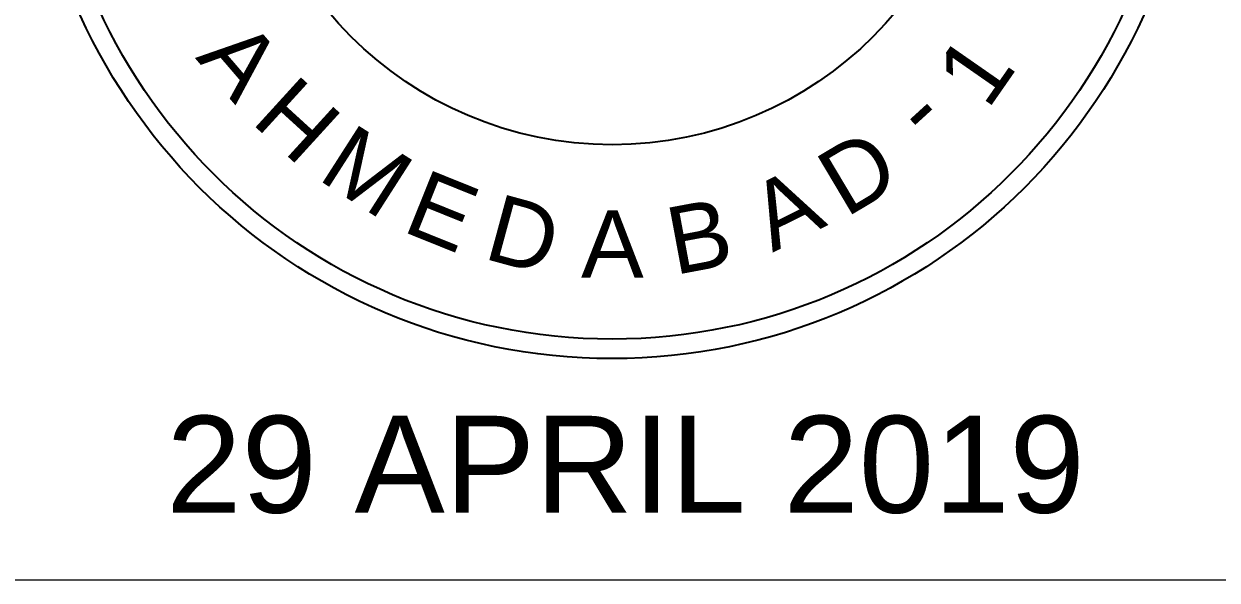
# Model space of a CAD drawing. Extents: x -200722 to 834823, y -494970 to 88783.
# Drawn here: x 310851 to 313283, y -169681 to -168548 of the extents above; entities that cross this region are included whole.
import ezdxf
from ezdxf.enums import TextEntityAlignment as Align

# ---------------------------------------------------------------- set-up
doc = ezdxf.new("R2010")
doc.units = 0
doc.header["$LTSCALE"] = 100
doc.header["$MEASUREMENT"] = 0
doc.linetypes.add('SJ', pattern=[4.25, 3, -0.25, 0.25, -0.25, 0.25, -0.25])
doc.layers.add('9_TITLE TEXT', color=7, linetype='CONTINUOUS', lineweight=20)
doc.layers.add('STAMP', color=20, linetype='SJ')
doc.layers.add('TEXT', color=2, linetype='CONTINUOUS')
doc.styles.add('AR', font='arial.ttf')

msp = doc.modelspace()

# ---------------------------------------------------------------- linework, layer by layer
at = {"layer": '9_TITLE TEXT', "color": 18, "true_color": 0x000000}
msp.add_line((314632.7, -169681.4), (305392.7, -169681.4), dxfattribs=at)
at = {"layer": 'STAMP', "color": 7, "linetype": 'ByBlock'}
for radius in [1189.1, 1149.4, 753.1]:
    msp.add_circle((312049.7, -168040.8), radius, dxfattribs=at)

# ---------------------------------------------------------------- texts
at = {"layer": 'TEXT', "color": 7, "style": 'AR'}
for s, rotation, p in [('A', 310.6144, (311292.7, -168620.9)), ('1', 55.1888, (312789.4, -168642)), ('H', 137.6471, (311408.8, -168743.7)), ('-', 222.3529, (312690.5, -168743.7)), ('M', 327.3405, (311550.7, -168848)), ('D', 30.7657, (312550.4, -168849.5)), ('E', 338.0814, (311703.6, -168929.3)), ('A', 26.4836, (312403.6, -168924.3)), ('D', 344.8157, (311869.2, -168976.9)), ('B', 10.5882, (312227.2, -168980.6))]:
    msp.add_text(s, height=137.3, rotation=rotation, dxfattribs=at).set_placement(p, align=Align.MIDDLE)
for s, height, p in [('A', 137.3, (312050.4, -168996.3)), ('29 APRIL 2019', 197.66, (312077.2, -169445.2))]:
    msp.add_text(s, height=height, dxfattribs=at).set_placement(p, align=Align.MIDDLE)

doc.saveas('drawing.dxf')
